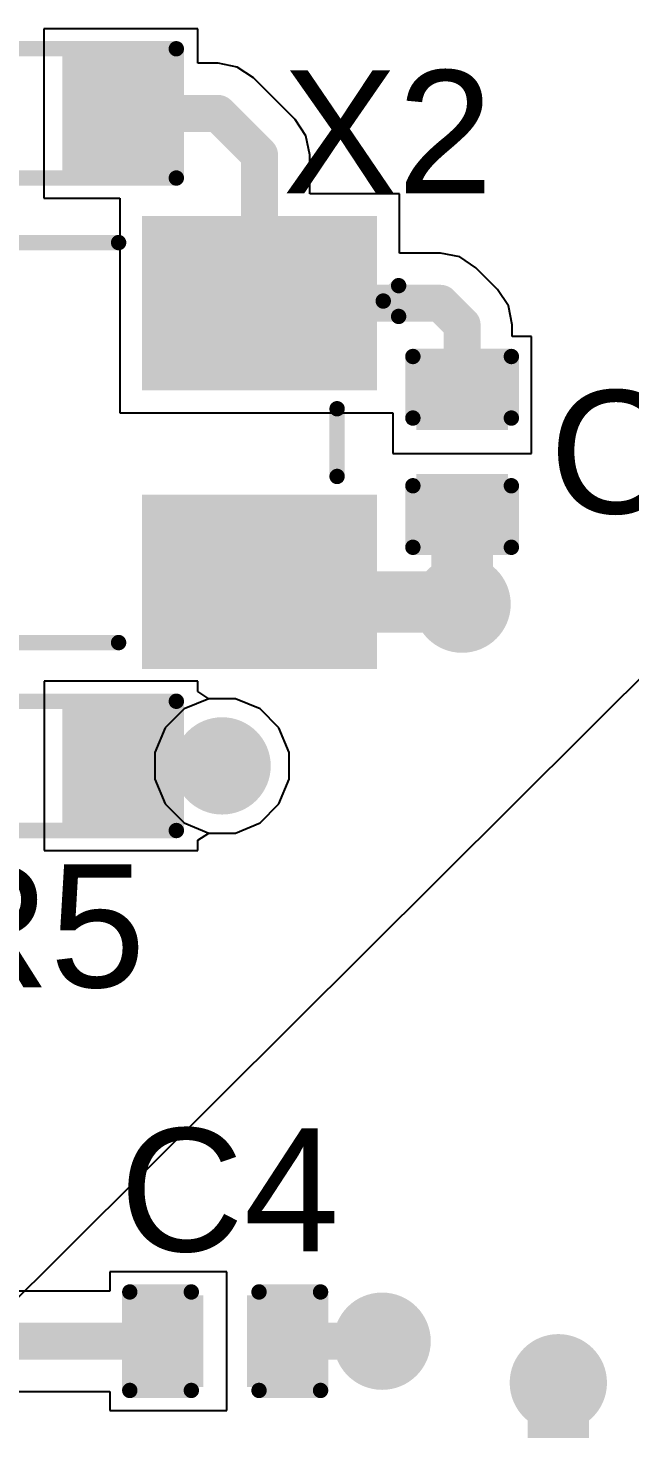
# Model space of a CAD drawing. Header units: millimetres. Extents: x 0 to 5423, y 0 to 5425.
# Drawn here: x 73 to 77.97, y 100.8 to 112.36 of the extents above; entities that cross this region are included whole.
import ezdxf

# ---------------------------------------------------------------- set-up
doc = ezdxf.new("R2010")
doc.units = ezdxf.units.MM
for name, color, linetype in [('BottomLayer', 5, 'Continuous'), ('BottomSolder', 6, 'Continuous'), ('TopLayer', 1, 'Continuous'), ('TopOverlay', 2, 'Continuous'), ('TopPaste', 8, 'Continuous'), ('TopSolder', 216, 'Continuous'), ('ViaHoleLayer', 16, 'Continuous')]:
    doc.layers.add(name, color=color, linetype=linetype)
doc.styles.add('Arial', font='', dxfattribs={"height": 0.2})
doc.styles.get('Arial').set_extended_font_data('Arial')

# ---------------------------------------------------------------- blocks, each defined once
blk = doc.blocks.new('R___0603_35')
at = {"layer": 'TopLayer'}
for points in [[(-0.3809999999999999, 0.4445), (-0.3809999999999999, -0.4445), (-1.143, -0.4445), (-1.143, 0.4445)], [(1.143, 0.4445), (1.143, -0.4445), (0.3809999999999999, -0.4445), (0.3809999999999999, 0.4445)]]:
    blk.add_hatch(color=1, dxfattribs=at).paths.add_polyline_path(points)
at = {"layer": 'TopPaste'}
for points in [[(-0.3809999999999999, 0.4445), (-0.3809999999999999, -0.4445), (-1.143, -0.4445), (-1.143, 0.4445)], [(1.143, 0.4445), (1.143, -0.4445), (0.3809999999999999, -0.4445), (0.3809999999999999, 0.4445)]]:
    blk.add_hatch(color=8, dxfattribs=at).paths.add_polyline_path(points)
at = {"layer": 'TopSolder'}
for points in [[(-0.2794, 0.5460999999999999), (-0.2794, -0.5460999999999999), (-1.2446, -0.5460999999999999), (-1.2446, 0.5460999999999999)], [(1.2446, 0.5460999999999999), (1.2446, -0.5460999999999999), (0.2794, -0.5460999999999999), (0.2794, 0.5460999999999999)]]:
    blk.add_hatch(color=216, dxfattribs=at).paths.add_polyline_path(points)
at = {"layer": 'TopOverlay', "const_width": 0.127}
for points in [[(-1.2192, 0.5334), (-1.2192, -0.5334)], [(1.2192, 0.5334), (-1.2192, 0.5334)], [(1.2192, 0.5334), (1.2192, -0.5334)], [(1.2192, -0.5334), (-1.2192, -0.5334)]]:
    blk.add_lwpolyline(points, dxfattribs=at)
at = {"layer": 'TopOverlay', "const_width": 0.0635}
for points in [[(-1.25095, 0.5334, 1), (-1.18745, 0.5334, 1)], [(-1.25095, 0.5334, 1), (-1.18745, 0.5334, 1)], [(1.18745, 0.5334, 1), (1.25095, 0.5334, 1)], [(1.18745, 0.5334, 1), (1.25095, 0.5334, 1)], [(-1.25095, -0.5334, 1), (-1.18745, -0.5334, 1)], [(-1.25095, -0.5334, 1), (-1.18745, -0.5334, 1)], [(1.18745, -0.5334, 1), (1.25095, -0.5334, 1)], [(1.18745, -0.5334, 1), (1.25095, -0.5334, 1)]]:
    blk.add_lwpolyline(points, format="xyb", close=True, dxfattribs=at)
blk = doc.blocks.new('5TJ480000XYLBC__96')
at = {"layer": 'TopLayer'}
for points in [[(-2.79999821, 1.80000021), (-0.9999992699999999, 1.80000021), (-0.9999992699999999, 0.5000002699999999), (-2.79999821, 0.5000002699999999)], [(1.00000181, 1.80000021), (2.80000075, 1.80000021), (2.80000075, 0.5000002699999999), (1.00000181, 0.5000002699999999)], [(-2.79999821, -0.5000002699999999), (-0.9999992699999999, -0.5000002699999999), (-0.9999992699999999, -1.80000021), (-2.79999821, -1.80000021)], [(1.00000181, -0.5000002699999999), (2.80000075, -0.5000002699999999), (2.80000075, -1.80000021), (1.00000181, -1.80000021)]]:
    blk.add_hatch(color=1, dxfattribs=at).paths.add_polyline_path(points)
at = {"layer": 'TopPaste'}
for points in [[(-2.79999821, 1.80000021), (-0.9999992699999999, 1.80000021), (-0.9999992699999999, 0.5000002699999999), (-2.79999821, 0.5000002699999999)], [(1.00000181, 1.80000021), (2.80000075, 1.80000021), (2.80000075, 0.5000002699999999), (1.00000181, 0.5000002699999999)], [(-2.79999821, -0.5000002699999999), (-0.9999992699999999, -0.5000002699999999), (-0.9999992699999999, -1.80000021), (-2.79999821, -1.80000021)], [(1.00000181, -0.5000002699999999), (2.80000075, -0.5000002699999999), (2.80000075, -1.80000021), (1.00000181, -1.80000021)]]:
    blk.add_hatch(color=8, dxfattribs=at).paths.add_polyline_path(points)
at = {"layer": 'TopSolder'}
for points in [[(-2.86999807, 1.87000007), (-0.9299994099999999, 1.87000007), (-0.9299994099999999, 0.43000041), (-2.86999807, 0.43000041)], [(0.93000195, 1.87000007), (2.87000061, 1.87000007), (2.87000061, 0.43000041), (0.93000195, 0.43000041)], [(-2.86999807, -0.43000041), (-0.9299994099999999, -0.43000041), (-0.9299994099999999, -1.87000007), (-2.86999807, -1.87000007)], [(0.93000195, -0.43000041), (2.87000061, -0.43000041), (2.87000061, -1.87000007), (0.93000195, -1.87000007)]]:
    blk.add_hatch(color=216, dxfattribs=at).paths.add_polyline_path(points)
at = {"layer": 'TopOverlay', "const_width": 0.127}
for points in [[(0.7619999999999999, 1.651), (-0.7366, 1.651)], [(-2.54, 0.2794), (-2.54, -0.2794)], [(2.54000254, 0.2794), (2.54000254, -0.2794)], [(-2.921, -1.1684), (-3.048, -1.0414)], [(-3.048, -1.0414), (-3.048, -1.2954)], [(-2.921, -1.1684), (-3.048, -1.2954)], [(0.7619999999999999, -1.651), (-0.7366, -1.651)]]:
    blk.add_lwpolyline(points, dxfattribs=at)
at = {"layer": 'TopOverlay', "const_width": 0.0635}
for points in [[(-0.76835, 1.651, 1), (-0.70485, 1.651, 1)], [(0.73025, 1.651, 1), (0.79375, 1.651, 1)], [(-2.57175, 0.2794, 1), (-2.50825, 0.2794, 1)], [(2.50825254, 0.2794, 1), (2.57175254, 0.2794, 1)], [(-2.57175, -0.2794, 1), (-2.50825, -0.2794, 1)], [(2.50825254, -0.2794, 1), (2.57175254, -0.2794, 1)], [(-3.07975, -1.0414, 1), (-3.01625, -1.0414, 1)], [(-3.07975, -1.0414, 1), (-3.01625, -1.0414, 1)], [(-2.95275, -1.1684, 1), (-2.88925, -1.1684, 1)], [(-2.95275, -1.1684, 1), (-2.88925, -1.1684, 1)], [(-3.07975, -1.2954, 1), (-3.01625, -1.2954, 1)], [(-3.07975, -1.2954, 1), (-3.01625, -1.2954, 1)], [(-0.76835, -1.651, 1), (-0.70485, -1.651, 1)], [(0.73025, -1.651, 1), (0.79375, -1.651, 1)]]:
    blk.add_lwpolyline(points, format="xyb", close=True, dxfattribs=at)
blk = doc.blocks.new('P____PAK_SO_8_138')
at = {"layer": 'TopSolder'}
blk.add_line((2.62857742, -2.43887498), (-5398.322477399999, -5376.64347326), dxfattribs=at)
blk = doc.blocks.new('R___0603_291')
at = {"layer": 'TopLayer'}
for points in [[(-0.3809999999999999, 0.4445), (-0.3810000000000001, -0.4445), (-1.143, -0.4445), (-1.143, 0.4445)], [(1.143, 0.4445), (1.143, -0.4445), (0.3809999999999999, -0.4445), (0.3810000000000001, 0.4445)]]:
    blk.add_hatch(color=1, dxfattribs=at).paths.add_polyline_path(points)
at = {"layer": 'TopPaste'}
for points in [[(-0.3809999999999999, 0.4445), (-0.3810000000000001, -0.4445), (-1.143, -0.4445), (-1.143, 0.4445)], [(1.143, 0.4445), (1.143, -0.4445), (0.3809999999999999, -0.4445), (0.3810000000000001, 0.4445)]]:
    blk.add_hatch(color=8, dxfattribs=at).paths.add_polyline_path(points)
at = {"layer": 'TopSolder'}
for points in [[(-0.2793999999999999, 0.5460999999999999), (-0.2794, -0.5461), (-1.2446, -0.5460999999999999), (-1.2446, 0.5461)], [(1.2446, 0.5460999999999999), (1.2446, -0.5461), (0.2793999999999999, -0.5460999999999999), (0.2794, 0.5461)]]:
    blk.add_hatch(color=216, dxfattribs=at).paths.add_polyline_path(points)
at = {"layer": 'TopOverlay', "const_width": 0.127}
for points in [[(-1.2192, -0.5334), (-1.2192, 0.5334)], [(-1.2192, 0.5334), (1.2192, 0.5334)], [(1.2192, -0.5334), (1.2192, 0.5334)], [(-1.2192, -0.5334), (1.2192, -0.5334)]]:
    blk.add_lwpolyline(points, dxfattribs=at)
at = {"layer": 'TopOverlay', "const_width": 0.0635}
for points in [[(-1.25095, 0.5334, 1), (-1.18745, 0.5334, 1)], [(-1.25095, 0.5334, 1), (-1.18745, 0.5334, 1)], [(1.18745, 0.5334, 1), (1.25095, 0.5334, 1)], [(1.18745, 0.5334, 1), (1.25095, 0.5334, 1)], [(-1.25095, -0.5334, 1), (-1.18745, -0.5334, 1)], [(-1.25095, -0.5334, 1), (-1.18745, -0.5334, 1)], [(1.18745, -0.5334, 1), (1.25095, -0.5334, 1)], [(1.18745, -0.5334, 1), (1.25095, -0.5334, 1)]]:
    blk.add_lwpolyline(points, format="xyb", close=True, dxfattribs=at)
blk = doc.blocks.new('C___0402_409')
at = {"layer": 'TopLayer'}
for points in [[(-0.6985, -0.3175), (-0.6985, 0.3175), (-0.2412999999999999, 0.3175), (-0.2413, -0.3175)], [(0.2412999999999999, -0.3175), (0.2413, 0.3175), (0.6985, 0.3175), (0.6985, -0.3175)]]:
    blk.add_hatch(color=1, dxfattribs=at).paths.add_polyline_path(points)
at = {"layer": 'TopPaste'}
for points in [[(-0.6985, -0.3175), (-0.6985, 0.3175), (-0.2412999999999999, 0.3175), (-0.2413, -0.3175)], [(0.2412999999999999, -0.3175), (0.2413, 0.3175), (0.6985, 0.3175), (0.6985, -0.3175)]]:
    blk.add_hatch(color=8, dxfattribs=at).paths.add_polyline_path(points)
at = {"layer": 'TopSolder'}
for points in [[(-0.7584998799999999, -0.37749988), (-0.7584998799999999, 0.37749988), (-0.18130012, 0.37749988), (-0.18130012, -0.37749988)], [(0.18130012, -0.37749988), (0.18130012, 0.37749988), (0.7584998799999999, 0.37749988), (0.7584998799999999, -0.37749988)]]:
    blk.add_hatch(color=216, dxfattribs=at).paths.add_polyline_path(points)
at = {"layer": 'TopOverlay', "const_width": 0.127}
for points in [[(-0.7874, 0.4064), (-0.2794, 0.4064)], [(-0.7874, -0.4064), (-0.7874, 0.4064)], [(0.2794, 0.4064), (0.7874, 0.4064)], [(0.7874, -0.4064), (0.7874, 0.4064)], [(-0.7874, -0.4064), (-0.2794, -0.4064)], [(0.2794, -0.4064), (0.7874, -0.4064)]]:
    blk.add_lwpolyline(points, dxfattribs=at)
at = {"layer": 'TopOverlay', "const_width": 0.0635}
for points in [[(-0.8191499999999999, 0.4064, 1), (-0.7556499999999999, 0.4064, 1)], [(-0.8191499999999999, 0.4064, 1), (-0.7556499999999999, 0.4064, 1)], [(-0.31115, 0.4064, 1), (-0.24765, 0.4064, 1)], [(0.24765, 0.4064, 1), (0.31115, 0.4064, 1)], [(0.7556499999999999, 0.4064, 1), (0.8191499999999999, 0.4064, 1)], [(0.7556499999999999, 0.4064, 1), (0.8191499999999999, 0.4064, 1)], [(-0.8191499999999999, -0.4064, 1), (-0.7556499999999999, -0.4064, 1)], [(-0.8191499999999999, -0.4064, 1), (-0.7556499999999999, -0.4064, 1)], [(-0.31115, -0.4064, 1), (-0.24765, -0.4064, 1)], [(0.24765, -0.4064, 1), (0.31115, -0.4064, 1)], [(0.7556499999999999, -0.4064, 1), (0.8191499999999999, -0.4064, 1)], [(0.7556499999999999, -0.4064, 1), (0.8191499999999999, -0.4064, 1)]]:
    blk.add_lwpolyline(points, format="xyb", close=True, dxfattribs=at)
blk = doc.blocks.new('C___0402_410')
at = {"layer": 'TopLayer'}
for points in [[(-0.6985, -0.3175), (-0.6985, 0.3175), (-0.2412999999999999, 0.3175), (-0.2413, -0.3175)], [(0.2412999999999999, -0.3175), (0.2413, 0.3175), (0.6985, 0.3175), (0.6985, -0.3175)]]:
    blk.add_hatch(color=1, dxfattribs=at).paths.add_polyline_path(points)
at = {"layer": 'TopPaste'}
for points in [[(-0.6985, -0.3175), (-0.6985, 0.3175), (-0.2412999999999999, 0.3175), (-0.2413, -0.3175)], [(0.2412999999999999, -0.3175), (0.2413, 0.3175), (0.6985, 0.3175), (0.6985, -0.3175)]]:
    blk.add_hatch(color=8, dxfattribs=at).paths.add_polyline_path(points)
at = {"layer": 'TopSolder'}
for points in [[(-0.7584998799999999, -0.37749988), (-0.7584998799999999, 0.37749988), (-0.18130012, 0.37749988), (-0.18130012, -0.37749988)], [(0.18130012, -0.37749988), (0.18130012, 0.37749988), (0.7584998799999999, 0.37749988), (0.7584998799999999, -0.37749988)]]:
    blk.add_hatch(color=216, dxfattribs=at).paths.add_polyline_path(points)
at = {"layer": 'TopOverlay', "const_width": 0.127}
for points in [[(-0.7874, 0.4064), (-0.2794, 0.4064)], [(-0.7874, 0.4064), (-0.7874, -0.4064)], [(0.2794, 0.4064), (0.7874, 0.4064)], [(0.7874, 0.4064), (0.7874, -0.4064)], [(-0.7874, -0.4064), (-0.2794, -0.4064)], [(0.2794, -0.4064), (0.7874, -0.4064)]]:
    blk.add_lwpolyline(points, dxfattribs=at)
at = {"layer": 'TopOverlay', "const_width": 0.0635}
for points in [[(-0.8191499999999999, 0.4064, 1), (-0.7556499999999999, 0.4064, 1)], [(-0.8191499999999999, 0.4064, 1), (-0.7556499999999999, 0.4064, 1)], [(-0.31115, 0.4064, 1), (-0.24765, 0.4064, 1)], [(0.24765, 0.4064, 1), (0.31115, 0.4064, 1)], [(0.7556499999999999, 0.4064, 1), (0.8191499999999999, 0.4064, 1)], [(0.7556499999999999, 0.4064, 1), (0.8191499999999999, 0.4064, 1)], [(-0.8191499999999999, -0.4064, 1), (-0.7556499999999999, -0.4064, 1)], [(-0.8191499999999999, -0.4064, 1), (-0.7556499999999999, -0.4064, 1)], [(-0.31115, -0.4064, 1), (-0.24765, -0.4064, 1)], [(0.24765, -0.4064, 1), (0.31115, -0.4064, 1)], [(0.7556499999999999, -0.4064, 1), (0.8191499999999999, -0.4064, 1)], [(0.7556499999999999, -0.4064, 1), (0.8191499999999999, -0.4064, 1)]]:
    blk.add_lwpolyline(points, format="xyb", close=True, dxfattribs=at)

msp = doc.modelspace()

# ---------------------------------------------------------------- hatches: boundary and pattern name
at = {"layer": 'BottomLayer'}
h = msp.add_hatch(color=5, dxfattribs=at)
edge = h.paths.add_edge_path()
edge.add_arc((76.58068757999999, 107.60769436), 0.2999994, 0, 360)
h = msp.add_hatch(color=5, dxfattribs=at)
edge = h.paths.add_edge_path()
edge.add_arc((74.59981269999999, 106.27263734), 0.2999994, 0, 360)
h = msp.add_hatch(color=5, dxfattribs=at)
edge = h.paths.add_edge_path()
edge.add_arc((75.92061269999999, 101.5238127), 0.2999994, 0, 360)
h = msp.add_hatch(color=5, dxfattribs=at)
edge = h.paths.add_edge_path()
edge.add_arc((77.37521228, 101.1809127), 0.2999994, 0, 360)
at = {"layer": 'BottomSolder'}
h = msp.add_hatch(color=6, dxfattribs=at)
edge = h.paths.add_edge_path()
edge.add_arc((76.58068757999999, 107.60769436), 0.4015993999999999, 0, 360)
h = msp.add_hatch(color=6, dxfattribs=at)
edge = h.paths.add_edge_path()
edge.add_arc((74.59981269999999, 106.27263734), 0.4015993999999999, 0, 360)
h = msp.add_hatch(color=6, dxfattribs=at)
edge = h.paths.add_edge_path()
edge.add_arc((75.92061269999999, 101.5238127), 0.4015993999999999, 0, 360)
h = msp.add_hatch(color=6, dxfattribs=at)
edge = h.paths.add_edge_path()
edge.add_arc((77.37521228, 101.1809127), 0.4015993999999999, 0, 360)
at = {"layer": 'TopLayer'}
h = msp.add_hatch(color=1, dxfattribs=at)
edge = h.paths.add_edge_path()
edge.add_arc((76.58068757999999, 107.60769436), 0.2999994, 0, 360)
h = msp.add_hatch(color=1, dxfattribs=at)
edge = h.paths.add_edge_path()
edge.add_arc((74.59981269999999, 106.27263734), 0.2999994, 0, 360)
h = msp.add_hatch(color=1, dxfattribs=at)
edge = h.paths.add_edge_path()
edge.add_arc((75.92061269999999, 101.5238127), 0.2999994, 0, 360)
h = msp.add_hatch(color=1, dxfattribs=at)
edge = h.paths.add_edge_path()
edge.add_arc((77.37521228, 101.1809127), 0.2999994, 0, 360)
at = {"layer": 'TopSolder'}
h = msp.add_hatch(color=216, dxfattribs=at)
edge = h.paths.add_edge_path()
edge.add_arc((76.58068757999999, 107.60769436), 0.4015993999999999, 0, 360)
h = msp.add_hatch(color=216, dxfattribs=at)
edge = h.paths.add_edge_path()
edge.add_arc((74.59981269999999, 106.27263734), 0.4015993999999999, 0, 360)
h = msp.add_hatch(color=216, dxfattribs=at)
edge = h.paths.add_edge_path()
edge.add_arc((75.92061269999999, 101.5238127), 0.4015993999999999, 0, 360)
h = msp.add_hatch(color=216, dxfattribs=at)
edge = h.paths.add_edge_path()
edge.add_arc((77.37521228, 101.1809127), 0.4015993999999999, 0, 360)
at = {"layer": 'ViaHoleLayer'}
h = msp.add_hatch(color=16, dxfattribs=at)
edge = h.paths.add_edge_path()
edge.add_arc((76.58068757999999, 107.60769436), 0.1499997, 0, 360)
h = msp.add_hatch(color=16, dxfattribs=at)
edge = h.paths.add_edge_path()
edge.add_arc((74.59981269999999, 106.27263734), 0.1499997, 0, 360)
h = msp.add_hatch(color=16, dxfattribs=at)
edge = h.paths.add_edge_path()
edge.add_arc((75.92061269999999, 101.5238127), 0.1499997, 0, 360)
h = msp.add_hatch(color=16, dxfattribs=at)
edge = h.paths.add_edge_path()
edge.add_arc((77.37521228, 101.1809127), 0.1499997, 0, 360)

# ---------------------------------------------------------------- linework, layer by layer
at = {"layer": 'BottomLayer'}
for p, q in [((74.28599824, 106.74229604), (74.13015399999999, 106.5864518)), ((74.4896148, 106.82663674), (74.28599824, 106.74229604)), ((74.7100106, 106.82663674), (74.4896148, 106.82663674)), ((74.91362715999999, 106.74229604), (74.7100106, 106.82663674)), ((75.0694714, 106.5864518), (74.91362715999999, 106.74229604)), ((74.13015399999999, 106.5864518), (74.04581329999999, 106.38283524)), ((75.1538121, 106.38283524), (75.0694714, 106.5864518)), ((74.04581329999999, 106.38283524), (74.04581329999999, 106.16243944)), ((75.1538121, 106.16243944), (75.1538121, 106.38283524)), ((74.04581329999999, 106.16243944), (74.13015399999999, 105.95882288)), ((75.0694714, 105.95882288), (75.1538121, 106.16243944)), ((74.13015399999999, 105.95882288), (74.28599824, 105.80297864)), ((74.91362715999999, 105.80297864), (75.0694714, 105.95882288)), ((74.28599824, 105.80297864), (74.4896148, 105.71863794)), ((74.4896148, 105.71863794), (74.7100106, 105.71863794)), ((74.7100106, 105.71863794), (74.91362715999999, 105.80297864))]:
    msp.add_line(p, q, dxfattribs=at)
at = {"layer": 'TopLayer'}
for p, q in [((74.39976229999999, 112.3569127), (73.1297623, 112.3569127)), ((73.1297623, 112.3569127), (73.1297623, 110.9599127)), ((74.39976229999999, 112.07293816), (74.39976229999999, 112.3569127)), ((74.56622119999999, 112.07293816), (74.39976229999999, 112.07293816)), ((74.72479086, 112.04139644), (74.56622119999999, 112.07293816)), ((74.85922036, 111.95157442), (74.72479086, 112.04139644)), ((75.20201114, 111.60878364), (74.85922036, 111.95157442)), ((75.29183316, 111.47435414), (75.20201114, 111.60878364)), ((75.32337488, 111.31578448), (75.29183316, 111.47435414)), ((75.32337488, 110.99523902), (75.32337488, 111.31578448)), ((73.1297623, 110.9599127), (73.75501378, 110.9599127)), ((73.75501378, 110.9599127), (73.75501378, 109.18724162)), ((76.06301017999999, 110.99523902), (75.32337488, 110.99523902)), ((76.06301017999999, 110.50560322), (76.06301017999999, 110.99523902)), ((76.40246339999999, 110.50560322), (76.06301017999999, 110.50560322)), ((76.56103306, 110.4740615), (76.40246339999999, 110.50560322)), ((76.69546256, 110.38423948), (76.56103306, 110.4740615)), ((76.87401186, 110.20569018), (76.69546256, 110.38423948)), ((76.96383388, 110.07126068), (76.87401186, 110.20569018)), ((76.9953756, 109.91269102), (76.96383388, 110.07126068)), ((76.9953756, 109.8169127), (76.9953756, 109.91269102)), ((77.1525127, 109.8169127), (76.9953756, 109.8169127)), ((77.1525127, 108.8517127), (77.1525127, 109.8169127)), ((73.75501378, 109.18724162), (76.00951269999999, 109.18724162)), ((76.00951269999999, 109.18724162), (76.00951269999999, 108.8517127)), ((76.00951269999999, 108.8517127), (77.1525127, 108.8517127)), ((74.39988422, 106.97113734), (73.12988422, 106.97113734)), ((73.12988422, 106.97113734), (73.12988422, 105.57413734)), ((74.39988422, 106.88659344), (74.39988422, 106.97113734)), ((74.48961734, 106.82663674), (74.39988422, 106.88659344)), ((74.7100106, 106.82663674), (74.48961734, 106.82663674)), ((74.91362715999999, 106.74229604), (74.7100106, 106.82663674)), ((75.0694714, 106.5864518), (74.91362715999999, 106.74229604)), ((75.1538121, 106.38283524), (75.0694714, 106.5864518)), ((75.1538121, 106.16243944), (75.1538121, 106.38283524)), ((75.0694714, 105.95882288), (75.1538121, 106.16243944)), ((74.91362715999999, 105.80297864), (75.0694714, 105.95882288)), ((74.39988422, 105.65868124), (74.48961734, 105.71863794)), ((74.48961734, 105.71863794), (74.7100106, 105.71863794)), ((74.7100106, 105.71863794), (74.91362715999999, 105.80297864)), ((74.39988422, 105.57413734), (74.39988422, 105.65868124)), ((73.12988422, 105.57413734), (74.39988422, 105.57413734)), ((74.6379127, 102.0953127), (73.6727127, 102.0953127)), ((73.6727127, 102.0953127), (73.6727127, 101.9381756)), ((74.6379127, 100.9523127), (74.6379127, 102.0953127)), ((73.6727127, 101.9381756), (72.12506784, 101.9381756)), ((72.29670326, 101.1094498), (73.6727127, 101.1094498)), ((73.6727127, 101.1094498), (73.6727127, 100.9523127)), ((73.6727127, 100.9523127), (74.6379127, 100.9523127))]:
    msp.add_line(p, q, dxfattribs=at)
for points, const_width in [([(73.7108127, 111.6584127), (73.90488902, 111.6584127)], 0.3048), ([(73.90488902, 111.6584127), (73.90505157999999, 111.65857526)], 0.3048), ([(73.90505157999999, 111.65857526), (74.56622119999999, 111.65857526)], 0.3048), ([(74.56622119999999, 111.65857526), (74.90901197999999, 111.31578448)], 0.3048), ([(74.90901197999999, 110.09124032), (74.90901197999999, 111.31578448)], 0.3048), ([(74.90901197999999, 110.09124032), (76.40246339999999, 110.09124032)], 0.3048), ([(76.40246339999999, 110.09124032), (76.5810127, 109.91269102)], 0.3048), ([(76.5810127, 109.3343127), (76.5810127, 109.91269102)], 0.3048), ([(76.58068757999999, 107.60769436), (76.58068757999999, 108.36445942)], 0.508), ([(74.90901197999999, 107.79123984), (75.07495526, 107.62529656)], 0.508), ([(75.07495526, 107.62529656), (76.56308538, 107.62529656)], 0.508), ([(76.56308538, 107.62529656), (76.58068757999999, 107.60769436)], 0.508), ([(73.76488422, 106.27263734), (74.59981269999999, 106.27263734)], 0.254), ([(72.12506784, 101.5238127), (74.1553127, 101.5238127)], 0.3048), ([(75.12549109999999, 101.52397526), (75.12565366, 101.5238127)], 0.3048), ([(75.12565366, 101.5238127), (75.92061269999999, 101.5238127)], 0.3048), ([(77.37521228, 99.74561204), (77.37521228, 101.1809127)], 0.508)]:
    msp.add_lwpolyline(points, dxfattribs=dict(at, const_width=const_width))
for points, const_width in [([(73.6346127, 111.6584127, 1), (73.78701269999999, 111.6584127, 1)], 0.1524), ([(73.82868902, 111.6584127, 1), (73.98108902, 111.6584127, 1)], 0.1524), ([(73.82868902, 111.6584127, 1), (73.98108902, 111.6584127, 1)], 0.1524), ([(73.82885158, 111.65857526, 1), (73.98125157999999, 111.65857526, 1)], 0.1524), ([(73.82885158, 111.65857526, 1), (73.98125157999999, 111.65857526, 1)], 0.1524), ([(74.4900212, 111.65857526, 1), (74.64242119999999, 111.65857526, 1)], 0.1524), ([(74.4900212, 111.65857526, 1), (74.64242119999999, 111.65857526, 1)], 0.1524), ([(74.83281198, 111.31578448, 1), (74.98521197999999, 111.31578448, 1)], 0.1524), ([(74.83281198, 111.31578448, 1), (74.98521197999999, 111.31578448, 1)], 0.1524), ([(74.83281198, 110.09124032, 1), (74.98521197999999, 110.09124032, 1)], 0.1524), ([(74.83281198, 110.09124032, 1), (74.98521197999999, 110.09124032, 1)], 0.1524), ([(76.32626339999999, 110.09124032, 1), (76.4786634, 110.09124032, 1)], 0.1524), ([(76.32626339999999, 110.09124032, 1), (76.4786634, 110.09124032, 1)], 0.1524), ([(76.5048127, 109.91269102, 1), (76.65721269999999, 109.91269102, 1)], 0.1524), ([(76.5048127, 109.91269102, 1), (76.65721269999999, 109.91269102, 1)], 0.1524), ([(76.5048127, 109.3343127, 1), (76.65721269999999, 109.3343127, 1)], 0.1524), ([(76.45368758, 108.36445942, 1), (76.70768758, 108.36445942, 1)], 0.254), ([(74.78201198, 107.79123984, 1), (75.03601198, 107.79123984, 1)], 0.254), ([(74.94795526, 107.62529656, 1), (75.20195525999999, 107.62529656, 1)], 0.254), ([(74.94795526, 107.62529656, 1), (75.20195525999999, 107.62529656, 1)], 0.254), ([(76.43608538, 107.62529656, 1), (76.69008538, 107.62529656, 1)], 0.254), ([(76.43608538, 107.62529656, 1), (76.69008538, 107.62529656, 1)], 0.254), ([(76.45368758, 107.60769436, 1), (76.70768758, 107.60769436, 1)], 0.254), ([(76.45368758, 107.60769436, 1), (76.70768758, 107.60769436, 1)], 0.254), ([(73.70138422, 106.27263734, 1), (73.82838422, 106.27263734, 1)], 0.127), ([(74.5363127, 106.27263734, 1), (74.66331269999999, 106.27263734, 1)], 0.127), ([(74.0791127, 101.5238127, 1), (74.2315127, 101.5238127, 1)], 0.1524), ([(75.04929109999999, 101.52397526, 1), (75.20169109999999, 101.52397526, 1)], 0.1524), ([(75.04945366, 101.5238127, 1), (75.20185366, 101.5238127, 1)], 0.1524), ([(75.04945366, 101.5238127, 1), (75.20185366, 101.5238127, 1)], 0.1524), ([(75.84441269999999, 101.5238127, 1), (75.99681269999999, 101.5238127, 1)], 0.1524), ([(77.24821228, 101.1809127, 1), (77.50221228, 101.1809127, 1)], 0.254)]:
    msp.add_lwpolyline(points, format="xyb", close=True, dxfattribs=dict(at, const_width=const_width))

# ---------------------------------------------------------------- block references
for name, p, rotation in [('P____PAK_SO_8_138', (24.4348127, 48.5902127), 180), ('R___0603_35', (73.0027623, 111.6584127), 180), ('5TJ480000XYLBC__96', (73.00901324, 108.94124008), 180), ('C___0402_410', (76.5810127, 108.8644127), 90)]:
    msp.add_blockref(name, p, dxfattribs=dict(rotation=rotation))
for name, p in [('R___0603_291', (73.00288422, 106.27263734)), ('C___0402_409', (74.62521269999999, 101.5238127))]:
    msp.add_blockref(name, p)

# ---------------------------------------------------------------- texts
at = {"layer": 'TopOverlay', "style": 'Arial'}
for s, p in [('X2', (75.0996212, 110.9981778)), ('C1', (77.3008995, 108.3565778)), ('R5', (72.15322119999999, 104.4449778)), ('C4', (73.7534212, 102.26550794))]:
    msp.add_text(s, height=1.016, dxfattribs=at).set_placement(p)

doc.saveas('drawing.dxf')
